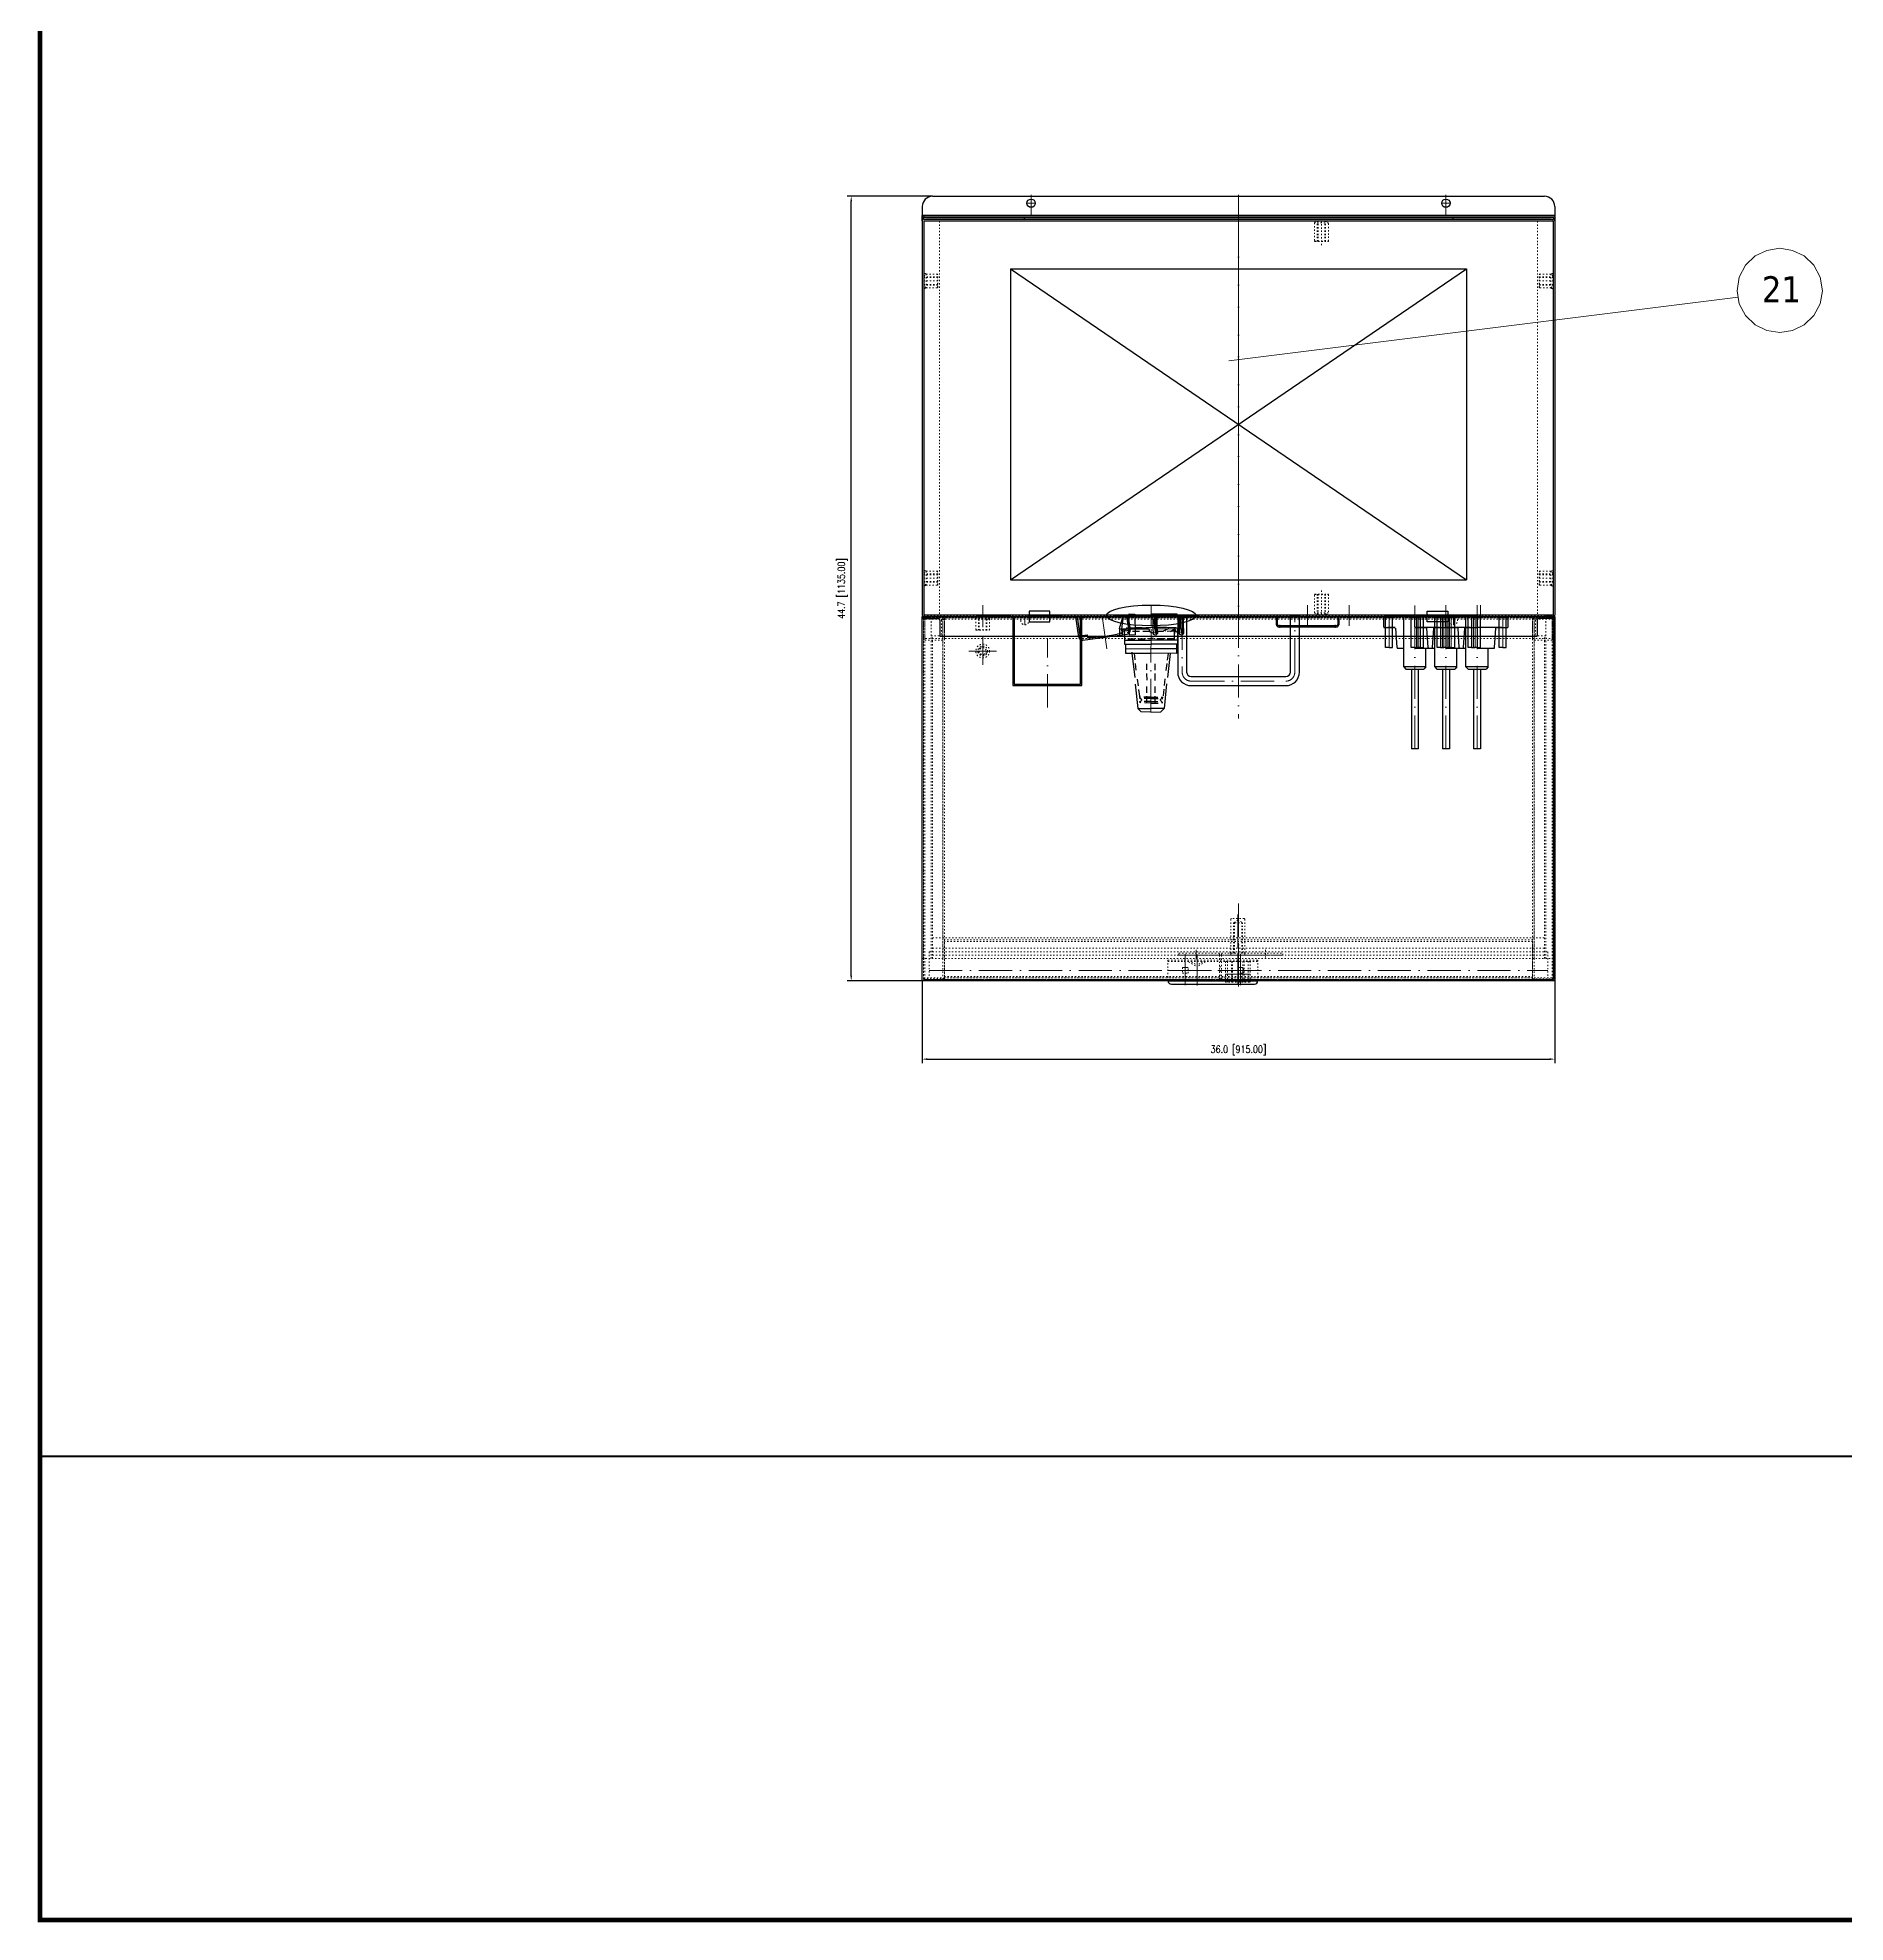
# Model space of a CAD drawing. Header units: millimetres. Extents: x 8127 to 36426, y -6229 to 13228.
# Drawn here: x 18832 to 21447, y 7361 to 10087 of the extents above; entities that cross this region are included whole.
import ezdxf

# ---------------------------------------------------------------- set-up
doc = ezdxf.new("R2010")
doc.units = ezdxf.units.MM
doc.header["$LTSCALE"] = 4
for name, pattern in [('ACAD_ISO03W100', [1.18, 0.47, -0.71]), ('ACAD_ISO10W100', [18, 12, -3, 0, -3]), ('DASHED', [0.75, 0.5, -0.25])]:
    doc.linetypes.add(name, pattern=pattern)
doc.layers.add('1', color=12, linetype='Continuous')
doc.layers.add('4虚线层', color=6, linetype='DASHED')
doc.layers.add('标注、文本', color=3, linetype='Continuous', lineweight=25)
doc.layers.add('铁心', color=3, linetype='Continuous', lineweight=0)
doc.styles.add('Tahoma$001', font='tahoma.ttf', dxfattribs={"height": 2.159784})
doc.styles.add('TH_GBDIM', font='romans.shx', dxfattribs={"width": 0.8, "bigfont": 'gbcbig.shx'})
doc.dimstyles.new('TH_GBDIM1', dxfattribs={"dimscale": 3, "dimtxt": 3.5, "dimasz": 2.5, "dimexe": 2, "dimexo": 0, "dimgap": 1.5, "dimtad": 1, "dimdec": 1, "dimlfac": 0.03937, "dimzin": 0, "dimdsep": 46, "dimtxsty": 'TH_GBDIM', "dimcen": 2.5, "dimclrd": 3, "dimclre": 256, "dimclrt": 2, "dimadec": 0, "dimazin": 0, "dimtfac": 0.714286, "dimtdec": 1, "dimtmove": 0, "dimatfit": 3, "dimfxl": 1, "dimtzin": 0, "dimlwd": -1, "dimlwe": -1, "dimarcsym": 0})

# ---------------------------------------------------------------- blocks, each defined once
blk = doc.blocks.new('5354650')
at = {"layer": '4虚线层', "ltscale": 5}
h = blk.add_hatch(color=256, dxfattribs=at)
h.dxf.hatch_style = 2
h.paths.add_polyline_path([(26822.8, -1880.6), (26822.8, -1911.9), (26826.3, -1912.7)])
h = blk.add_hatch(color=256, dxfattribs=at)
h.dxf.hatch_style = 2
h.paths.add_polyline_path([(26822.8, -1880.6), (26826.2, -1881.4), (26826.3, -1912.7)])
at = {"layer": '标注、文本'}
h = blk.add_hatch(color=256, dxfattribs=at)
h.dxf.hatch_style = 2
h.paths.add_polyline_path([(26822.8, -1911.9), (26826.3, -1912.7), (26825.7, -1918.4)])
at = {"layer": '4虚线层', "ltscale": 5}
for points in [[(26847.9, -1879.1), (26848, -1847.1)], [(26842.5, -1858.2), (26842.4, -1880.7)], [(26918.7, -1875.1), (26894.8, -1874.6)], [(26916.9, -1860.8), (26945.2, -1864.4)], [(26951.6, -1874.6), (26927.5, -1874.9)], [(26945.1, -1865.1), (26945.4, -1866.7), (26946.8, -1867), (26948.4, -1866.6), (26949.4, -1865.4)], [(26950.2, -1864.8), (26949.5, -1864.7), (26949.4, -1865.4)], [(26951.6, -1881.2), (26951.4, -1865.9), (26950.9, -1865), (26950.2, -1864.8)], [(26846.3, -1914.4), (26844, -1914.6), (26847.8, -1914), (26848.2, -1890.1)], [(26918.9, -1886.8), (26894.8, -1887)], [(26916.4, -1900.7), (26944.8, -1897.8)], [(26951.7, -1887), (26927.7, -1886.6)], [(26949.6, -1896), (26948.4, -1895), (26947, -1894.7), (26945.4, -1895.1), (26945, -1897.1)], [(26949.6, -1896), (26950.1, -1896.9), (26950.8, -1897)], [(26950.8, -1897), (26951.5, -1897.2), (26951.8, -1895.8)]]:
    blk.add_lwpolyline(points, dxfattribs=at)
for points in [[(26858.8, -1847.4), (26858.8, -1847.4), (26858.4, -1880.8), (26858.4, -1880.8)], [(26860.6, -1849.2), (26860.6, -1849.2), (26860.6, -1880.6), (26860.6, -1880.6)], [(26858.7, -1914.4), (26858.7, -1914.4), (26858.4, -1880.8), (26858.4, -1880.8)], [(26879.3, -1856.5), (26879.3, -1856.5), (26907.8, -1859.4), (26907.8, -1859.4)], [(26942.9, -1880.6), (26942.9, -1880.6), (26943.1, -1863.9), (26943.1, -1863.9)], [(26942.9, -1880.6), (26942.9, -1880.6), (26943.3, -1898.2), (26943.3, -1898.2)], [(26945, -1881.1), (26945, -1881.1), (26944.8, -1897.8), (26944.8, -1897.8)], [(26945, -1881.1), (26945, -1881.1), (26945.2, -1864.4), (26945.2, -1864.4)], [(26949.5, -1880.7), (26949.5, -1880.7), (26949.4, -1865.4), (26949.4, -1865.4)], [(26949.5, -1880.7), (26949.5, -1880.7), (26949.4, -1896.7), (26949.4, -1896.7)], [(26950.2, -1864.8), (26950.2, -1864.8), (26950.4, -1864.2), (26950.4, -1864.2)], [(26951.6, -1881.2), (26951.6, -1881.2), (26951.8, -1895.8), (26951.8, -1895.8)], [(26843.7, -1906.5), (26843.7, -1906.5), (26848, -1897.3), (26848, -1897.3)], [(26847.6, -1902.3), (26847.6, -1902.3), (26847.8, -1901.6), (26847.8, -1901.6)], [(26879.7, -1905.4), (26879.7, -1905.4), (26908.2, -1901.8), (26908.2, -1901.8)], [(26842.7, -1917.2), (26842.7, -1917.2), (26842.9, -1916.5), (26842.9, -1916.5)], [(26848.2, -1909), (26848.2, -1909), (26844, -1914.6), (26844, -1914.6)], [(26844.9, -1914.1), (26844.9, -1914.1), (26860.9, -1914.1), (26860.9, -1914.1)], [(26847.8, -1911.1), (26847.8, -1911.1), (26846.3, -1914.4), (26846.3, -1914.4)]]:
    blk.add_open_spline(points, degree=3, dxfattribs=at)
at = {"layer": '标注、文本', "color": 1, "linetype": 'ACAD_ISO10W100', "lineweight": 18}
blk.add_line((26964.8, -1880.6), (26822.8, -1880.9), dxfattribs=at)
at = {"layer": '标注、文本'}
blk.add_lwpolyline([(26823, -1857.3), (26852.8, -1857.7), (26853.2, -1849.7), (26822.7, -1849.2)], close=True, dxfattribs=at)
for points in [[(26844.2, -1835.3), (26841.9, -1835.5), (26826.2, -1840.6)], [(26826.4, -1880.7), (26826.2, -1840.6), (26844.2, -1838.2)], [(26844.2, -1835.3), (26852.9, -1835.1), (26853.4, -1839.6), (26843.9, -1839.6)], [(26844.2, -1835.3), (26844, -1876.7), (26844.6, -1877.6), (26845.8, -1878.6)], [(26844.8, -1842), (26860.6, -1842.7), (26866.5, -1842.6), (26866.5, -1880.5)], [(26866.5, -1842.6), (26866.9, -1844.1), (26879.3, -1844.1), (26879.6, -1880.6)], [(26872.7, -1844), (26873, -1880.5)], [(26877.9, -1853.2), (26879.4, -1852.9), (26914.8, -1857.4)], [(26826.4, -1880.7), (26825.7, -1918.4), (26822.8, -1918.5), (26822.8, -1880.6)], [(26826.4, -1880.7), (26826.1, -1919.9), (26826.4, -1921.5), (26827.8, -1921.8)], [(26844.9, -1914.1), (26843.2, -1915.2), (26842.7, -1917.2), (26843.1, -1918.8), (26845.2, -1919.3), (26860.5, -1919.1), (26866.3, -1919), (26866.5, -1880.5)], [(26843.9, -1889.8), (26844, -1914.6), (26858.7, -1914.4), (26860.2, -1914), (26860.5, -1912.6), (26860.6, -1880.6)], [(26851.1, -1884.2), (26848.6, -1879.3), (26845.8, -1878.6)], [(26866.6, -1917.7), (26879.7, -1917.8), (26879.6, -1880.6)], [(26923.9, -1903.2), (26959.6, -1899.8), (26959.6, -1880.9)], [(26924.1, -1858.1), (26959.6, -1861.9), (26959.6, -1880.9)], [(26964.8, -1880.6), (26964.4, -1866.7), (26959.6, -1861.9)], [(26964.8, -1880.6), (26964.4, -1895.1), (26959.6, -1899.8)], [(26825.8, -1886.4), (26826.9, -1888.1), (26828.2, -1888.4)], [(26827.9, -1889.8), (26826.4, -1890.2), (26826.1, -1891.5)], [(26826.3, -1884.3), (26826.6, -1885.8), (26828, -1886.2)], [(26843.9, -1889.8), (26844, -1914.6), (26844.6, -1915.5), (26845.8, -1916.5)], [(26843.9, -1889.8), (26851.2, -1890)], [(26844, -1886.2), (26844.3, -1888.5)], [(26844, -1886.2), (26844.3, -1888.5)], [(26850.8, -1888.5), (26850.4, -1887), (26849, -1886.6)], [(26853.2, -1887.6), (26852.8, -1886.1), (26852.4, -1884.5), (26851.1, -1884.2)], [(26851.2, -1890), (26852.2, -1888.8), (26853.2, -1887.6)], [(26879.7, -1908.3), (26914.8, -1904.7)], [(26825.8, -1924.3), (26826.9, -1926), (26828.2, -1926.3)], [(26826.1, -1919.9), (26826.3, -1922.2), (26826.6, -1923.7), (26828, -1924)], [(26826.1, -1929.4), (26826.3, -1922.2)], [(26827.9, -1927.7), (26826.4, -1928), (26826.1, -1929.4)], [(26843.9, -1927.7), (26851.2, -1927.9)], [(26851.1, -1922.1), (26848.6, -1917.1), (26845.8, -1916.5)], [(26850.8, -1926.4), (26850.4, -1924.8), (26849, -1924.5)], [(26853.2, -1925.5), (26852.8, -1923.9), (26852.4, -1922.4), (26851.1, -1922.1)], [(26851.2, -1927.9), (26852, -1927.4), (26853.2, -1925.5)]]:
    blk.add_lwpolyline(points, dxfattribs=at)
for points in [[(26842.6, -1845.1), (26842.6, -1845.1), (26842.4, -1880.7), (26842.4, -1880.7)], [(26860.6, -1842.7), (26860.6, -1842.7), (26860.6, -1880.6), (26860.6, -1880.6)], [(26842.3, -1903.3), (26842.3, -1903.3), (26842.4, -1880.7), (26842.4, -1880.7)], [(26842.7, -1917.2), (26842.7, -1917.2), (26842.4, -1880.7), (26842.4, -1880.7)], [(26860.5, -1919.1), (26860.5, -1919.1), (26860.6, -1880.6), (26860.6, -1880.6)], [(26873.2, -1917.7), (26873.2, -1917.7), (26873, -1880.5), (26873, -1880.5)], [(26827.3, -1883.1), (26827.3, -1883.1), (26842.5, -1886.6), (26842.5, -1886.6)], [(26843.8, -1884), (26843.8, -1884), (26827.8, -1883.9), (26827.8, -1883.9)], [(26843.9, -1889.8), (26843.9, -1889.8), (26827.9, -1889.8), (26827.9, -1889.8)], [(26844, -1886.2), (26844, -1886.2), (26828, -1886.2), (26828, -1886.2)], [(26844.3, -1888.5), (26844.3, -1888.5), (26828.2, -1888.4), (26828.2, -1888.4)], [(26851.1, -1884.2), (26851.1, -1884.2), (26843.8, -1884), (26843.8, -1884)], [(26844, -1886.2), (26844, -1886.2), (26849, -1886.6), (26849, -1886.6)], [(26844.3, -1888.5), (26844.3, -1888.5), (26850.8, -1888.5), (26850.8, -1888.5)], [(26850.8, -1888.5), (26850.8, -1888.5), (26851, -1887.8), (26851, -1887.8)], [(26843.8, -1921.9), (26843.8, -1921.9), (26827.8, -1921.8), (26827.8, -1921.8)], [(26843.9, -1927.7), (26843.9, -1927.7), (26827.9, -1927.7), (26827.9, -1927.7)], [(26844, -1924.1), (26844, -1924.1), (26828, -1924), (26828, -1924)], [(26844.3, -1926.3), (26844.3, -1926.3), (26828.2, -1926.3), (26828.2, -1926.3)], [(26851.1, -1922.1), (26851.1, -1922.1), (26843.8, -1921.9), (26843.8, -1921.9)], [(26844, -1924.1), (26844, -1924.1), (26844.3, -1926.3), (26844.3, -1926.3)], [(26844, -1924.1), (26844, -1924.1), (26849, -1924.5), (26849, -1924.5)], [(26844.3, -1926.3), (26844.3, -1926.3), (26850.8, -1926.4), (26850.8, -1926.4)], [(26850.8, -1926.4), (26850.8, -1926.4), (26851, -1925.7), (26851, -1925.7)]]:
    blk.add_open_spline(points, degree=3, dxfattribs=at)
blk = doc.blocks.new('22569005')
at = {"layer": '4虚线层', "ltscale": 5}
blk.add_line((26040.1, -3605.1), (26040.1, -3615.1), dxfattribs=at)
at = {"layer": '标注、文本'}
for p, q in [((25863.8, -3565.1), (25849.8, -3565.1)), ((25864.8, -3581.7), (25864.8, -3566.1)), ((25864.8, -3581.7), (25864.8, -3571.1)), ((25864.8, -3581.7), (25864.8, -3571.1)), ((25893.9, -3584.6), (25865.8, -3582.7)), ((25893.9, -3584.6), (25865.8, -3582.7)), ((25894.8, -3610.1), (25894.8, -3585.6)), ((25894.8, -3610.1), (25894.8, -3585.6)), ((25921.8, -3594.1), (25894.8, -3594.1)), ((25921.8, -3594.1), (25924.8, -3597.1)), ((25921.8, -3594.1), (25921.8, -3626.1)), ((25921.8, -3594.1), (25924.8, -3597.1)), ((25921.8, -3594.1), (25921.8, -3626.1)), ((25924.8, -3623.1), (25924.8, -3597.1)), ((25924.8, -3623.1), (25924.8, -3597.1)), ((25921.8, -3626.1), (25848.8, -3626.1)), ((25894.8, -3634.7), (25894.8, -3626.1)), ((25894.8, -3634.7), (25894.8, -3626.1)), ((25921.8, -3626.1), (25924.8, -3623.1)), ((25921.8, -3626.1), (25924.8, -3623.1)), ((25924.8, -3605.1), (26040.1, -3605.1)), ((25924.8, -3615.1), (26040.1, -3615.1)), ((26040.1, -3605.1), (26040.1, -3615.1)), ((25850.3, -3646.2), (25850.3, -3647.2)), ((25850.3, -3647.2), (25850.9, -3647.2)), ((25850.3, -3647.2), (25850.9, -3647.2)), ((25850.3, -3654.1), (25850.3, -3649.1)), ((25850.9, -3649.1), (25850.3, -3649.1)), ((25850.9, -3647.2), (25850.9, -3649.1)), ((25864.8, -3654.1), (25864.8, -3638.5)), ((25864.8, -3638.6), (25864.8, -3649.1)), ((25864.8, -3638.6), (25864.8, -3649.1)), ((25893.9, -3635.7), (25865.8, -3637.6)), ((25893.9, -3635.7), (25865.8, -3637.6)), ((25863.8, -3655.1), (25851.3, -3655.1))]:
    blk.add_line(p, q, dxfattribs=at)
at = {"layer": '标注、文本', "color": 1, "linetype": 'ACAD_ISO10W100', "lineweight": 18}
blk.add_line((26040.1, -3610.1), (25848.8, -3610.1), dxfattribs=at)
at = {"layer": '标注、文本'}
for points in [[(25848.7, -3609.9), (25848.4, -3649.2), (25848.7, -3650.7), (25850.1, -3651)], [(25848.4, -3649.2), (25848.6, -3651.4), (25848.9, -3653), (25850.3, -3653.3)]]:
    blk.add_lwpolyline(points, dxfattribs=at)
for centre, start, end in [((25849.8, -3566.1), 90, 180), ((25863.8, -3566.1), 0, 90), ((25893.8, -3585.6), 0, 86.1859), ((25893.8, -3585.6), 0, 86.1859), ((25893.8, -3634.7), 273.8141, 0), ((25893.8, -3634.7), 273.8141, 0), ((25851.3, -3654.1), 180, 270), ((25863.8, -3654.1), 270, 0)]:
    blk.add_arc(centre, 1, start, end, dxfattribs=at)
blk.add_open_spline([(25864.9, -3574.3), (25864.9, -3574.3), (25864.7, -3610), (25864.7, -3610)], degree=3, dxfattribs=at)
blk = doc.blocks.new('*D294')
at = {"layer": 'Defpoints', "color": 0, "transparency": 16777216}
for p in [(20008.7, 9858), (20126.5, 9858), (20111.5, 8723)]:
    blk.add_point(p, dxfattribs=at)
at = {"layer": '标注、文本', "transparency": 16777216}
for p, q in [((20126.5, 9858), (20002.7, 9858)), ((20111.5, 8723), (20002.7, 8723))]:
    blk.add_line(p, q, dxfattribs=at)
at = {"layer": '标注、文本', "color": 3, "transparency": 16777216}
blk.add_line((20008.7, 8730.5), (20008.7, 9850.5), dxfattribs=at)
for points in [[(20007.5, 9850.5), (20010, 9850.5), (20008.7, 9858)], [(20007.5, 8730.5), (20010, 8730.5), (20008.7, 8723)]]:
    blk.add_solid(points, dxfattribs=at)
at = {"layer": '标注、文本', "color": 2, "transparency": 16777216, "insert": (19996.2, 9290.5), "char_height": 10.5, "attachment_point": 5, "rotation": 90, "style": 'TH_GBDIM'}
blk.add_mtext('44.7 [1135.00]', dxfattribs=at)
blk = doc.blocks.new('*D295')
at = {"layer": 'Defpoints', "color": 0, "transparency": 16777216}
for p in [(20111.5, 8723), (21026.5, 8723), (21026.5, 8609.6)]:
    blk.add_point(p, dxfattribs=at)
at = {"layer": '标注、文本', "transparency": 16777216}
for p, q in [((20111.5, 8723), (20111.5, 8603.6)), ((21026.5, 8723), (21026.5, 8603.6))]:
    blk.add_line(p, q, dxfattribs=at)
at = {"layer": '标注、文本', "color": 3, "transparency": 16777216}
blk.add_line((20119, 8609.6), (21019, 8609.6), dxfattribs=at)
for points in [[(20119, 8610.8), (20119, 8608.3), (20111.5, 8609.6)], [(21019, 8610.8), (21019, 8608.3), (21026.5, 8609.6)]]:
    blk.add_solid(points, dxfattribs=at)
at = {"layer": '标注、文本', "color": 2, "transparency": 16777216, "insert": (20569, 8622.1), "char_height": 10.5, "attachment_point": 5, "style": 'TH_GBDIM'}
blk.add_mtext('36.0 [915.00]', dxfattribs=at)

msp = doc.modelspace()

# ---------------------------------------------------------------- linework, layer by layer
at = {"layer": '1', "color": 0, "lineweight": 40}
msp.add_line((18835.42, 8035.11), (26413.28, 8035.11), dxfattribs=at)
at = {"layer": '1', "color": 0, "lineweight": 40, "const_width": 6.91}
msp.add_lwpolyline([(18835.42, 7364.16), (26413.28, 7364.16), (26413.28, 12810.74), (18835.42, 12810.74), (18835.42, 7364.16)], dxfattribs=at)
at = {"layer": '标注、文本'}
for p, q in [((20126.47, 9858.01), (21011.47, 9858.01)), ((20111.47, 9843.01), (20111.47, 9252)), ((20111.47, 9822.5), (20111.47, 9830.01)), ((21026.47, 9830.01), (20111.47, 9830.01)), ((21026.47, 9828.01), (20111.47, 9828.01)), ((20113.97, 9830.01), (20113.97, 9826.83)), ((20113.97, 9825), (21023.97, 9825)), ((20113.97, 9822.5), (20113.97, 9250)), ((20113.97, 9822.5), (21023.97, 9822.5)), ((20116.47, 9827.5), (21021.47, 9827.5)), ((20258.97, 9827.5), (20258.97, 9825)), ((20878.97, 9827.5), (20878.97, 9825)), ((21023.97, 9822), (21023.97, 9250)), ((21026.47, 9843.01), (21026.47, 9820.6)), ((21026.47, 9822.5), (21026.47, 9252)), ((20116.97, 9745.5), (20113.97, 9746.69)), ((20238.97, 9753), (20238.97, 9303)), ((20238.97, 9753), (20898.97, 9753)), ((20238.97, 9753), (20898.97, 9303)), ((20238.97, 9303), (20898.97, 9753)), ((20898.97, 9753), (20898.97, 9303)), ((21020.97, 9745.5), (21023.97, 9746.69)), ((20116.97, 9725.5), (20113.97, 9724.11)), ((21020.97, 9725.5), (21023.97, 9724.11)), ((20116.97, 9315.5), (20113.97, 9316.69)), ((20238.97, 9303), (20898.97, 9303)), ((21020.97, 9315.5), (21023.97, 9316.69)), ((20116.97, 9295.5), (20113.97, 9294.11)), ((21020.97, 9295.5), (21023.97, 9294.11)), ((20111.47, 9250), (21026.47, 9250)), ((20111.47, 8723), (20111.47, 9250)), ((20111.47, 8755), (20111.47, 9246)), ((20113.97, 9252.5), (21023.97, 9252.5)), ((20113.97, 9250), (21023.97, 9250)), ((20115.47, 9250), (20124.47, 9250)), ((20116.47, 9247), (20134.47, 9247)), ((20136.97, 9244.5), (20136.97, 9221.5)), ((20141.47, 9246), (20143.47, 9246)), ((20188.97, 9247), (20187.58, 9250)), ((20208.97, 9247), (20210.16, 9250)), ((20242.48, 9250), (20242.48, 9150)), ((20244.48, 9250), (20244.48, 9152)), ((20265.97, 9257.5), (20265.97, 9242.5)), ((20295.97, 9257.5), (20265.97, 9257.5)), ((20295.97, 9242.5), (20295.97, 9257.5)), ((20333.85, 9249.6), (20335.83, 9249.88)), ((20338.02, 9219.89), (20333.85, 9249.6)), ((20335.83, 9249.88), (20409.51, 9250.14)), ((20339.31, 9225.12), (20335.83, 9249.88)), ((20340.48, 9152), (20340.48, 9250)), ((20342.48, 9150), (20342.48, 9250)), ((20407.53, 9249.86), (20409.51, 9250.14)), ((20409.62, 9235), (20407.53, 9249.86)), ((20412.29, 9230.33), (20409.51, 9250.14)), ((20409.51, 9250.14), (20412.29, 9230.33)), ((20480.97, 9250), (20480.97, 9169.5)), ((20493.97, 9250), (20480.97, 9250)), ((20493.97, 9250), (20493.97, 9169.5)), ((20623.93, 9238), (20623.93, 9250)), ((20623.93, 9250), (20625.43, 9250)), ((20625.43, 9238.5), (20625.43, 9250)), ((20656.97, 9250), (20643.97, 9250)), ((20643.97, 9169.5), (20643.97, 9250)), ((20656.97, 9169.5), (20656.97, 9250)), ((20712.43, 9250), (20712.43, 9238.5)), ((20712.43, 9250), (20713.93, 9250)), ((20713.93, 9250), (20713.93, 9238)), ((20781.73, 9205), (20781.73, 9251.5)), ((20791.73, 9205), (20791.73, 9251.5)), ((20818.96, 9205), (20818.96, 9251.5)), ((20823.97, 9252.5), (20823.97, 9250)), ((20826.73, 9205), (20826.73, 9251.5)), ((20831.73, 9250), (20831.73, 9205)), ((20836.73, 9205), (20836.73, 9251.5)), ((20841.97, 9242.5), (20841.97, 9257.5)), ((20841.97, 9257.5), (20871.97, 9257.5)), ((20856.21, 9205), (20856.21, 9251.5)), ((20863.96, 9205), (20863.96, 9251.5)), ((20868.96, 9250), (20868.96, 9205)), ((20868.96, 9250), (20868.96, 9205)), ((20868.97, 9252.5), (20868.97, 9250)), ((20871.97, 9257.5), (20871.97, 9242.5)), ((20873.96, 9205), (20873.96, 9251.5)), ((20881.73, 9205), (20881.73, 9251.5)), ((20901.21, 9205), (20901.21, 9251.5)), ((20908.96, 9205), (20908.96, 9251.5)), ((20913.96, 9250), (20913.96, 9205)), ((20913.96, 9250), (20913.96, 9205)), ((20913.97, 9252.5), (20913.97, 9250)), ((20918.96, 9205), (20918.96, 9251.5)), ((20946.21, 9205), (20946.21, 9251.5)), ((20956.21, 9205), (20956.21, 9251.5)), ((20996.47, 9246), (20994.47, 9246)), ((21000.97, 9244.5), (21000.97, 9221.5)), ((21021.47, 9247), (21003.47, 9247)), ((21022.47, 9250), (21013.47, 9250)), ((21022.47, 9248), (21013.47, 9248)), ((21024.47, 9246), (21022.47, 9246)), ((21024.47, 9248), (21024.47, 8725)), ((21024.47, 9218), (21024.47, 9248)), ((21024.47, 8726), (21024.47, 9246)), ((21024.47, 8755), (21024.47, 9246)), ((21026.47, 9250), (21026.47, 8723)), ((21026.47, 8755), (21026.47, 9246)), ((20136.97, 9221.5), (21000.97, 9221.5)), ((20265.97, 9242.5), (20295.97, 9242.5)), ((20340, 9220.17), (20339.86, 9221.16)), ((20342.7, 9222.57), (20350.12, 9223.61)), ((20342.97, 9220.59), (20350.4, 9221.63)), ((20343.67, 9215.64), (20408.04, 9224.68)), ((20345.17, 9222.92), (20345.45, 9220.94)), ((20350.12, 9223.61), (20350.65, 9219.85)), ((20399.64, 9230.57), (20407.06, 9231.61)), ((20399.64, 9230.57), (20400.17, 9226.81)), ((20399.91, 9228.59), (20407.34, 9229.63)), ((20404.59, 9231.27), (20404.87, 9229.29)), ((20410.31, 9230.05), (20410.17, 9231.04)), ((20626.93, 9237), (20710.93, 9237)), ((20626.93, 9235), (20710.93, 9235)), ((20871.97, 9242.5), (20841.97, 9242.5)), ((20786.73, 9205), (20781.73, 9205)), ((20786.73, 9205), (20791.73, 9205)), ((20823.96, 9205), (20818.96, 9205)), ((20823.96, 9205), (20828.96, 9205)), ((20831.73, 9205), (20826.73, 9205)), ((20831.73, 9205), (20836.73, 9205)), ((20861.21, 9205), (20856.21, 9205)), ((20861.21, 9205), (20866.21, 9205)), ((20868.96, 9205), (20863.96, 9205)), ((20868.96, 9205), (20873.96, 9205)), ((20876.73, 9205), (20871.73, 9205)), ((20876.73, 9205), (20881.73, 9205)), ((20906.21, 9205), (20901.21, 9205)), ((20906.21, 9205), (20911.21, 9205)), ((20913.96, 9205), (20908.96, 9205)), ((20913.96, 9205), (20918.96, 9205)), ((20951.21, 9205), (20946.21, 9205)), ((20951.21, 9205), (20956.21, 9205)), ((20500.47, 9163), (20637.47, 9163)), ((20242.48, 9150), (20342.48, 9150)), ((20244.48, 9152), (20340.48, 9152)), ((20500.47, 9150), (20637.47, 9150)), ((20541.44, 8726), (20544.44, 8726)), ((21023.97, 8725), (21023.97, 8727)), ((21026.47, 8723), (20111.47, 8723)), ((20466.97, 8723), (20596.97, 8723)), ((20471.97, 8718), (20591.97, 8718))]:
    msp.add_line(p, q, dxfattribs=at)
at = {"layer": '标注、文本', "color": 1, "linetype": 'ACAD_ISO10W100', "lineweight": 18}
for p, q in [((20262.97, 9848.01), (20274.97, 9848.01)), ((20268.97, 9829.91), (20268.97, 9859.91)), ((20568.97, 9829.91), (20568.97, 9859.91)), ((20862.97, 9848.01), (20874.97, 9848.01)), ((20868.97, 9829.91), (20868.97, 9859.91)), ((20568.97, 9829.68), (20568.97, 9102.23)), ((20568.97, 9789.29), (20568.97, 9220.54)), ((20311.88, 9251.5), (20179.06, 9251.5)), ((20198.97, 9266.5), (20198.97, 9236.5)), ((20259.97, 9249.97), (20259.97, 9237.97)), ((20378.26, 9203.04), (20371.47, 9251.34)), ((20510.38, 9251.5), (20377.56, 9251.5)), ((20442.47, 9266.5), (20442.47, 9236.5)), ((20487.47, 9250), (20487.47, 9169.5)), ((20650.47, 9169.5), (20650.47, 9250)), ((20668.97, 9266.5), (20668.97, 9236.5)), ((20728.97, 9266.5), (20728.97, 9236.5)), ((20786.73, 9250), (20786.73, 9205)), ((20786.73, 9250), (20786.73, 9205)), ((20823.96, 9250), (20823.96, 9205)), ((20823.96, 9250), (20823.96, 9205)), ((20823.97, 9266.13), (20823.97, 9236.13)), ((20828.96, 9205), (20828.96, 9251.5)), ((20831.73, 9250), (20831.73, 9205)), ((20861.21, 9250), (20861.21, 9205)), ((20861.21, 9250), (20861.21, 9205)), ((20866.21, 9205), (20866.21, 9251.5)), ((20868.97, 9266.5), (20868.97, 9236.5)), ((20871.73, 9205), (20871.73, 9251.5)), ((20876.73, 9250), (20876.73, 9205)), ((20876.73, 9250), (20876.73, 9205)), ((20879.97, 9249.97), (20879.97, 9237.97)), ((20906.21, 9250), (20906.21, 9205)), ((20906.21, 9250), (20906.21, 9205)), ((20911.21, 9205), (20911.21, 9251.5)), ((20913.97, 9266.5), (20913.97, 9236.5)), ((20918.97, 9266.5), (20918.97, 9236.5)), ((20951.21, 9250), (20951.21, 9205)), ((20951.21, 9250), (20951.21, 9205)), ((20198.97, 9180), (20198.97, 9220)), ((20292.48, 9118.52), (20292.48, 9218.52)), ((20628.93, 9238.03), (20628.93, 9233.76)), ((20708.93, 9238.03), (20708.93, 9233.76)), ((20178.97, 9200), (20218.97, 9200)), ((20500.47, 9156.5), (20637.47, 9156.5)), ((20568.97, 8834.74), (20568.97, 8714.41)), ((20567.94, 8819.03), (20567.94, 8748.25)), ((20491.97, 8761.65), (20491.97, 8716.48)), ((20507.94, 8767.56), (20507.94, 8754.01)), ((20508.99, 8761.07), (20508.99, 8715.89)), ((20567.94, 8717.41), (20567.94, 8762.9)), ((20568.97, 8777.96), (20568.97, 8715.13)), ((20571.97, 8761.65), (20571.97, 8716.48)), ((20121.47, 8738), (21016.47, 8738)), ((20466.97, 8738), (20596.97, 8738)), ((20549.94, 8732.5), (20585.94, 8732.5))]:
    msp.add_line(p, q, dxfattribs=at)
at = {"layer": '标注、文本', "color": 2, "linetype": 'ACAD_ISO03W100', "lineweight": 18}
for p, q in [((20113.97, 9822.5), (20113.97, 9252)), ((20136.47, 9822), (20113.97, 9822)), ((20116.47, 9825), (21021.47, 9825)), ((20136.47, 9822), (20136.47, 9251.5)), ((20136.47, 9822), (20136.47, 9251.5)), ((20678.97, 9819.5), (20681.97, 9822.5)), ((20678.97, 9819.5), (20678.97, 9793)), ((20698.97, 9819.5), (20678.97, 9819.5)), ((20695.97, 9822.5), (20681.97, 9822.5)), ((20682.97, 9792.5), (20682.97, 9822.5)), ((20683.97, 9792.5), (20683.97, 9822.5)), ((20688.97, 9787.5), (20688.97, 9822.5)), ((20693.97, 9792.5), (20693.97, 9822.5)), ((20694.97, 9792.5), (20694.97, 9822.5)), ((20695.97, 9822.5), (20698.97, 9819.5)), ((20698.97, 9793), (20698.97, 9819.5)), ((21001.47, 9822), (21001.47, 9251.5)), ((21001.47, 9822), (21001.47, 9251.5)), ((21001.47, 9822), (21023.97, 9822)), ((21023.97, 9822), (21023.97, 9252)), ((20678.97, 9793), (20679.47, 9792.5)), ((20678.97, 9793), (20698.97, 9793)), ((20679.47, 9792.5), (20698.47, 9792.5)), ((20698.47, 9792.5), (20698.97, 9793)), ((20113.97, 9742.5), (20116.97, 9745.5)), ((20113.97, 9742.5), (20113.97, 9728.5)), ((20133.97, 9741.5), (20113.97, 9741.5)), ((20133.97, 9740.5), (20113.97, 9740.5)), ((20133.97, 9735.5), (20113.97, 9735.5)), ((20133.47, 9745.5), (20116.97, 9745.5)), ((20116.97, 9745.5), (20116.97, 9725.5)), ((20133.97, 9745), (20133.47, 9745.5)), ((20133.47, 9725.5), (20133.47, 9745.5)), ((20133.97, 9726), (20133.97, 9745)), ((21003.97, 9745), (21004.47, 9745.5)), ((21003.97, 9726), (21003.97, 9745)), ((21003.97, 9741.5), (21023.97, 9741.5)), ((21003.97, 9740.5), (21023.97, 9740.5)), ((21003.97, 9735.5), (21023.97, 9735.5)), ((21004.47, 9745.5), (21020.97, 9745.5)), ((21004.47, 9725.5), (21004.47, 9745.5)), ((21023.97, 9742.5), (21020.97, 9745.5)), ((21020.97, 9745.5), (21020.97, 9725.5)), ((21023.97, 9742.5), (21023.97, 9728.5)), ((20133.97, 9730.5), (20113.97, 9730.5)), ((20133.97, 9729.5), (20113.97, 9729.5)), ((20116.97, 9725.5), (20113.97, 9728.5)), ((20116.97, 9725.5), (20133.47, 9725.5)), ((20133.47, 9725.5), (20133.97, 9726)), ((21003.97, 9730.5), (21023.97, 9730.5)), ((21003.97, 9729.5), (21023.97, 9729.5)), ((21004.47, 9725.5), (21003.97, 9726)), ((21020.97, 9725.5), (21004.47, 9725.5)), ((21020.97, 9725.5), (21023.97, 9728.5)), ((20113.97, 9312.5), (20116.97, 9315.5)), ((20113.97, 9312.5), (20113.97, 9298.5)), ((20133.97, 9311.5), (20113.97, 9311.5)), ((20133.97, 9310.5), (20113.97, 9310.5)), ((20133.97, 9305.5), (20113.97, 9305.5)), ((20133.97, 9300.5), (20113.97, 9300.5)), ((20133.97, 9299.5), (20113.97, 9299.5)), ((20116.97, 9295.5), (20113.97, 9298.5)), ((20133.47, 9315.5), (20116.97, 9315.5)), ((20116.97, 9315.5), (20116.97, 9295.5)), ((20133.97, 9315), (20133.47, 9315.5)), ((20133.47, 9295.5), (20133.47, 9315.5)), ((20133.97, 9296), (20133.97, 9315)), ((21003.97, 9315), (21004.47, 9315.5)), ((21003.97, 9296), (21003.97, 9315)), ((21003.97, 9311.5), (21023.97, 9311.5)), ((21003.97, 9310.5), (21023.97, 9310.5)), ((21003.97, 9305.5), (21023.97, 9305.5)), ((21003.97, 9300.5), (21023.97, 9300.5)), ((21003.97, 9299.5), (21023.97, 9299.5)), ((21004.47, 9315.5), (21020.97, 9315.5)), ((21004.47, 9295.5), (21004.47, 9315.5)), ((21023.97, 9312.5), (21020.97, 9315.5)), ((21020.97, 9315.5), (21020.97, 9295.5)), ((21020.97, 9295.5), (21023.97, 9298.5)), ((21023.97, 9312.5), (21023.97, 9298.5)), ((20116.97, 9295.5), (20133.47, 9295.5)), ((20133.47, 9295.5), (20133.97, 9296)), ((20678.97, 9282), (20679.47, 9282.5)), ((20678.97, 9255.5), (20678.97, 9282)), ((20678.97, 9282), (20698.97, 9282)), ((20679.47, 9282.5), (20698.47, 9282.5)), ((20682.97, 9282.5), (20682.97, 9252.5)), ((20683.97, 9282.5), (20683.97, 9252.5)), ((20688.97, 9287.5), (20688.97, 9252.5)), ((20693.97, 9282.5), (20693.97, 9252.5)), ((20694.97, 9282.5), (20694.97, 9252.5)), ((20698.47, 9282.5), (20698.97, 9282)), ((20698.97, 9282), (20698.97, 9255.5)), ((21004.47, 9295.5), (21003.97, 9296)), ((21020.97, 9295.5), (21004.47, 9295.5)), ((20113.47, 8725), (20113.47, 9248)), ((20113.47, 9248), (21024.47, 9248)), ((20113.47, 9218), (20113.47, 9248)), ((21024.47, 9248), (20113.47, 9248)), ((21024.47, 9246), (20113.47, 9246)), ((20113.47, 8726), (20113.47, 9246)), ((20113.47, 9246), (20115.47, 9246)), ((20113.47, 8755), (20113.47, 9246)), ((20114.02, 9251.5), (21023.92, 9251.5)), ((20115.47, 9218), (20115.47, 9248)), ((20115.47, 9248), (20124.47, 9248)), ((20115.47, 8726), (20115.47, 9246)), ((20115.47, 9216), (20115.47, 9246)), ((20116.47, 9249.5), (20134.47, 9249.5)), ((20124.47, 9222), (20124.47, 9250)), ((20124.47, 8755), (20124.47, 9246)), ((20139.47, 9244.5), (20139.47, 9221.5)), ((20141.47, 9218), (20141.47, 9248)), ((20141.47, 9246), (20141.47, 8726)), ((20141.47, 9216), (20141.47, 9246)), ((20143.47, 9218), (20143.47, 9248)), ((20143.47, 9246), (20143.47, 8726)), ((20188.97, 9247), (20191.97, 9250)), ((20188.97, 9247), (20188.97, 9230.5)), ((20208.97, 9247), (20188.97, 9247)), ((20205.97, 9250), (20191.97, 9250)), ((20192.97, 9230), (20192.97, 9250)), ((20193.97, 9230), (20193.97, 9250)), ((20198.97, 9230), (20198.97, 9250)), ((20203.97, 9230), (20203.97, 9250)), ((20204.97, 9230), (20204.97, 9250)), ((20205.97, 9250), (20208.97, 9247)), ((20208.97, 9230.5), (20208.97, 9247)), ((20253.97, 9243.97), (20253.97, 9250)), ((20265.97, 9243.97), (20265.97, 9250)), ((20678.97, 9255.5), (20681.97, 9252.5)), ((20698.97, 9255.5), (20678.97, 9255.5)), ((20695.97, 9252.5), (20681.97, 9252.5)), ((20695.97, 9252.5), (20698.97, 9255.5)), ((20871.97, 9243.97), (20871.97, 9250)), ((20873.97, 9243.97), (20873.97, 9250)), ((20885.97, 9243.97), (20885.97, 9250)), ((20994.47, 9218), (20994.47, 9248)), ((20994.47, 9246), (20994.47, 8726)), ((20996.47, 9218), (20996.47, 9248)), ((20996.47, 9246), (20996.47, 8726)), ((20996.47, 9216), (20996.47, 9246)), ((20998.47, 9244.5), (20998.47, 9221.5)), ((21021.47, 9249.5), (21003.47, 9249.5)), ((21013.47, 8755), (21013.47, 9250)), ((21013.47, 9222), (21013.47, 9250)), ((21022.47, 9218), (21022.47, 9248)), ((21022.47, 8726), (21022.47, 9246)), ((21022.47, 9216), (21022.47, 9246)), ((21026.45, 9251.5), (21026.47, 9251.5)), ((21024.47, 9218), (20113.47, 9218)), ((20124.47, 9222), (20141.47, 9222)), ((20126.47, 8755), (20126.47, 9222)), ((20141.47, 8755), (20141.47, 9222)), ((20188.97, 9230.5), (20189.47, 9230)), ((20188.97, 9230.5), (20208.97, 9230.5)), ((20189.47, 9230), (20208.47, 9230)), ((20208.47, 9230), (20208.97, 9230.5)), ((20343.39, 9217.62), (20357.12, 9219.55)), ((20394.03, 9224.73), (20407.76, 9226.66)), ((20996.47, 8755), (20996.47, 9222)), ((21013.47, 9222), (20996.47, 9222)), ((21011.47, 8755), (21011.47, 9222)), ((20115.47, 9216), (20141.47, 9216)), ((21022.47, 9216), (20996.47, 9216)), ((20557.94, 8812), (20557.94, 8763)), ((20576.94, 8813), (20558.94, 8813)), ((20567.94, 8811), (20561.94, 8807)), ((20562.94, 8763), (20562.94, 8807.67)), ((20567.94, 8811), (20574.94, 8807)), ((20573.94, 8763), (20573.94, 8807.57)), ((20577.94, 8763), (20577.94, 8812)), ((20126.47, 8785), (21011.47, 8785)), ((20994.47, 8782), (20143.47, 8782)), ((20143.47, 8782), (20143.47, 8727)), ((20561.94, 8763), (20561.94, 8807)), ((20574.94, 8807), (20561.94, 8807)), ((20574.94, 8763), (20574.94, 8807)), ((20994.47, 8727), (20994.47, 8782)), ((20111.47, 8755), (21026.47, 8755)), ((20121.47, 8765), (21016.47, 8765)), ((20121.47, 8765), (20121.47, 8727)), ((20126.47, 8770), (21013.47, 8770)), ((20126.47, 8760), (21013.47, 8760)), ((20994.47, 8780), (20143.47, 8780)), ((20466.97, 8753), (20596.97, 8753)), ((20466.97, 8723), (20466.97, 8753)), ((20482.89, 8763), (20632.89, 8763)), ((20482.89, 8760), (20482.89, 8763)), ((20482.89, 8760), (20632.89, 8760)), ((20541.44, 8760), (20541.44, 8763)), ((20541.44, 8760), (20541.44, 8726)), ((20544.44, 8760), (20544.44, 8763)), ((20544.44, 8760), (20544.44, 8726)), ((20556.89, 8763), (20557.94, 8764.27)), ((20557.94, 8763), (20577.94, 8763)), ((20557.94, 8763), (20557.94, 8760)), ((20577.94, 8764.03), (20578.73, 8763)), ((20577.94, 8763), (20577.94, 8760)), ((20596.97, 8723), (20596.97, 8753)), ((20607.94, 8767.56), (20607.94, 8756.64)), ((20632.89, 8760), (20632.89, 8763)), ((21016.47, 8765), (21016.47, 8727)), ((20143.47, 8726), (20113.47, 8726)), ((20113.97, 8727), (21023.97, 8727)), ((20113.97, 8725), (20113.97, 8727)), ((20143.47, 8729), (20994.47, 8729)), ((20143.47, 8727), (20994.47, 8727)), ((20466.97, 8751), (20596.97, 8751)), ((20487.94, 8742), (20487.94, 8734)), ((20495.94, 8742), (20487.94, 8742)), ((20487.94, 8734), (20495.94, 8734)), ((20487.97, 8742), (20487.97, 8734)), ((20487.97, 8742), (20495.97, 8742)), ((20487.97, 8734), (20495.97, 8734)), ((20491.97, 8733.18), (20491.97, 8742.83)), ((20495.94, 8734), (20495.94, 8742)), ((20495.97, 8734), (20495.97, 8742)), ((20496.86, 8750.42), (20508.99, 8743.42)), ((20500.86, 8750.42), (20508.99, 8745.73)), ((20508.99, 8752.42), (20508.99, 8743.42)), ((20517.11, 8750.42), (20508.99, 8745.73)), ((20521.11, 8750.42), (20508.99, 8743.42)), ((20541.44, 8743), (20544.44, 8743)), ((20541.44, 8737), (20544.44, 8737)), ((20541.44, 8731), (20544.44, 8731)), ((20585.94, 8751), (20549.94, 8751)), ((20549.94, 8751), (20549.94, 8721)), ((20552.94, 8751), (20552.94, 8721)), ((20558.94, 8721), (20558.94, 8751)), ((20560.44, 8721), (20560.44, 8751)), ((20567.94, 8741.97), (20567.94, 8733.97)), ((20575.94, 8741.97), (20567.94, 8741.97)), ((20567.94, 8733.97), (20575.94, 8733.97)), ((20567.97, 8742), (20567.97, 8734)), ((20567.97, 8742), (20575.97, 8742)), ((20567.97, 8734), (20575.97, 8734)), ((20571.97, 8733.18), (20571.97, 8742.83)), ((20575.44, 8721), (20575.44, 8751)), ((20575.94, 8733.97), (20575.94, 8741.97)), ((20575.97, 8734), (20575.97, 8742)), ((20576.94, 8721), (20576.94, 8751)), ((20582.94, 8721), (20582.94, 8751)), ((20585.94, 8721), (20585.94, 8751)), ((20585.94, 8721), (20585.94, 8751)), ((20994.47, 8726), (21024.47, 8726)), ((21024.47, 8725), (20113.47, 8725)), ((20113.97, 8725), (21023.97, 8725)), ((20210.92, 8725), (21023.97, 8725)), ((20466.97, 8725), (20596.97, 8725)), ((20549.94, 8721), (20585.94, 8721))]:
    msp.add_line(p, q, dxfattribs=at)
at = {"layer": '标注、文本'}
for centre in [(20268.97, 9848.01), (20868.97, 9848.01)]:
    msp.add_circle(centre, 6, dxfattribs=at)
at = {"layer": '标注、文本', "color": 2, "linetype": 'ACAD_ISO03W100', "lineweight": 18}
for radius in [10, 7, 5]:
    msp.add_circle((20198.97, 9200), radius, dxfattribs=at)
at = {"layer": '标注、文本'}
for centre, radius, start, end in [((20126.47, 9843.01), 15, 90, 180), ((21011.47, 9843.01), 15, 0, 90), ((20116.47, 9822.5), 5, 90, 180), ((21021.47, 9822.5), 5, 0, 90), ((20116.47, 9252), 5, 180, 270), ((20115.47, 9246), 4, 90, 180), ((20134.47, 9244.5), 2.5, 0, 90), ((21003.47, 9244.5), 2.5, 90, 180), ((21021.47, 9252), 5, 270, 0), ((21022.47, 9246), 4, 0, 90), ((21022.47, 9246), 2, 0, 90), ((20342.28, 9225.54), 5, 188, 278), ((20342.97, 9220.59), 5, 188, 278), ((20406.65, 9234.59), 5, 278, 8), ((20407.34, 9229.63), 5, 278, 8), ((20626.93, 9238), 3, 180, 270), ((20626.93, 9238.5), 1.5, 180, 270), ((20710.93, 9238.5), 1.5, 270, 0), ((20710.93, 9238), 3, 270, 0), ((20500.47, 9169.5), 19.5, 180, 270), ((20500.47, 9169.5), 6.5, 180, 270), ((20637.47, 9169.5), 19.5, 270, 0), ((20637.47, 9169.5), 6.5, 270, 0), ((20471.97, 8723), 5, 180, 270), ((20591.97, 8723), 5, 270, 0)]:
    msp.add_arc(centre, radius, start, end, dxfattribs=at)
at = {"layer": '标注、文本', "color": 2, "linetype": 'ACAD_ISO03W100', "lineweight": 18}
for centre, radius, start, end in [((20116.47, 9822.5), 2.5, 90, 180), ((21021.47, 9822.5), 2.5, 0, 90), ((20115.47, 9246), 2, 90, 180), ((20116.47, 9252), 2.5, 180, 270), ((20134.47, 9244.5), 5, 0, 90), ((20259.97, 9243.97), 6, 180, 0), ((20879.97, 9243.97), 6, 180, 0), ((21003.47, 9244.5), 5, 90, 180), ((21021.47, 9252), 2.5, 270, 0), ((20198.97, 9200), 6, 90, 0), ((20558.94, 8812), 1, 90, 180), ((20576.94, 8812), 1, 0, 90)]:
    msp.add_arc(centre, radius, start, end, dxfattribs=at)
at = {"layer": '标注、文本', "lineweight": 18}
for centre, start, end in [((20342.28, 9225.54), 188, 278), ((20342.97, 9220.59), 188, 278), ((20406.65, 9234.59), 278, 8), ((20407.34, 9229.63), 278, 8)]:
    msp.add_arc(centre, 3, start, end, dxfattribs=at)
at = {"layer": '标注、文本', "color": 1, "linetype": 'ACAD_ISO10W100', "lineweight": 18}
for centre, start, end in [((20500.47, 9169.5), 180, 270), ((20637.47, 9169.5), 270, 0)]:
    msp.add_arc(centre, 13, start, end, dxfattribs=at)
at = {"layer": '标注、文本'}
msp.add_ellipse((20442.47, 9251.5), major_axis=(-64.91, 0), ratio=0.2310811, dxfattribs=at)
msp.add_ellipse((20375.41, 9223.33), major_axis=(-24.76, -3.48), ratio=0.072, start_param=0, end_param=3.1415927, dxfattribs=at)
at = {"layer": '铁心', "lineweight": 13}
msp.add_lwpolyline([(21413.55, 9721.17), (21410.23, 9741.05), (21401.2, 9758.21), (21387.34, 9772.07), (21370.17, 9779.6), (21351.8, 9782.91), (21333.13, 9779.6), (21316.26, 9772.07), (21302.41, 9758.21), (21293.07, 9741.05), (21290.06, 9721.17), (21293.07, 9702.49), (21302.41, 9685.63), (21316.26, 9671.77), (21333.13, 9663.94), (21351.8, 9660.93), (21370.17, 9663.94), (21387.34, 9671.77), (21401.2, 9685.63), (21410.23, 9702.49)], close=True, dxfattribs=at)
msp.add_lwpolyline([(20554.95, 9619.91), (21291.56, 9711.83), (21291.56, 9711.83)], dxfattribs=at)

# ---------------------------------------------------------------- block references
at = {"layer": '标注、文本', "xscale": -1, "rotation": 90}
msp.add_blockref('5354650', (18561.59, 36076.39), dxfattribs=at)
at = {"layer": '标注、文本', "rotation": 270}
for p in [(24434.09, 35098.83), (24479.09, 35098.83), (24524.09, 35098.83)]:
    msp.add_blockref('22569005', p, dxfattribs=at)

# ---------------------------------------------------------------- texts
at = {"layer": '铁心', "lineweight": 13, "style": 'Tahoma$001'}
msp.add_text('21', height=37.589, dxfattribs=at).set_placement((21326.12, 9704.74))

# ---------------------------------------------------------------- dimensions: what is measured, and where the dimension line sits
at = {"layer": '标注、文本'}
dim = msp.add_linear_dim(base=(20008.73, 9858.01), p1=(20111.47, 8723), p2=(20126.47, 9858.01), angle=90, dimstyle='TH_GBDIM1', dxfattribs=at)
dim.commit()
dim.dimension.update_dxf_attribs({"geometry": '*D294', "text_midpoint": (19996.23, 9290.51)})
dim = msp.add_linear_dim(base=(21026.47, 8609.59), p1=(20111.47, 8723), p2=(21026.47, 8723), dimstyle='TH_GBDIM1', dxfattribs=at)
dim.commit()
dim.dimension.update_dxf_attribs({"geometry": '*D295', "text_midpoint": (20568.97, 8622.09)})

doc.saveas('drawing.dxf')
